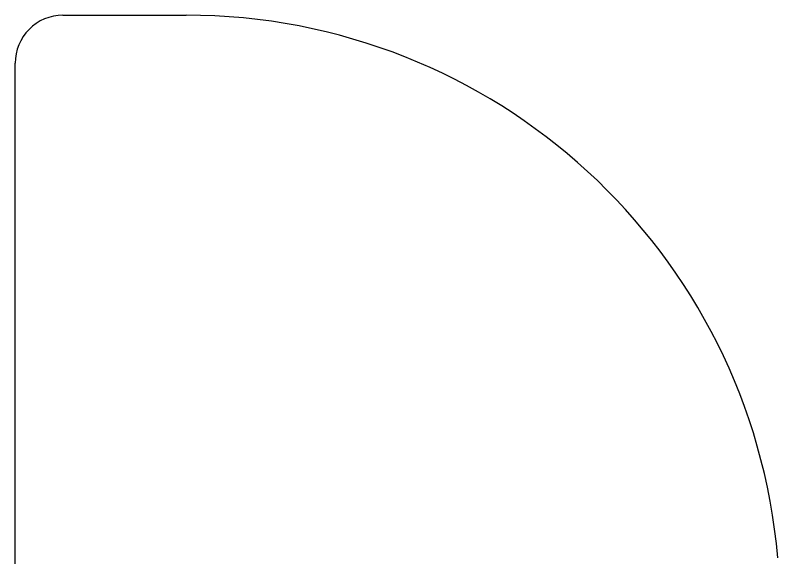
# Model space of a CAD drawing. Header units: millimetres. Extents: x 0 to 3800, y -67 to 2530.
# Drawn here: x 2366.412 to 2369.708, y 1495.829 to 1498.174 of the extents above; entities that cross this region are included whole.
import ezdxf

# ---------------------------------------------------------------- set-up
doc = ezdxf.new("R2010")
doc.units = ezdxf.units.MM
doc.layers.add('내부선 및 부속', color=4, linetype='Continuous')

msp = doc.modelspace()

# ---------------------------------------------------------------- linework, layer by layer
at = {"layer": '내부선 및 부속', "linetype": 'Continuous'}
for p, q in [((2366.6171, 1498.1736), (2367.1509, 1498.1736)), ((2366.4117, 1456.2923), (2366.4117, 1497.9663)), ((2366.4118, 1456.5518), (2366.4118, 1497.9051))]:
    msp.add_line(p, q, dxfattribs=at)
for centre, radius, start, end in [((2366.6171, 1497.9682), 0.2053, 90, 180.5511), ((2367.1509, 1495.6072), 2.5664, 4.9614, 90)]:
    msp.add_arc(centre, radius, start, end, dxfattribs=at)

doc.saveas('drawing.dxf')
